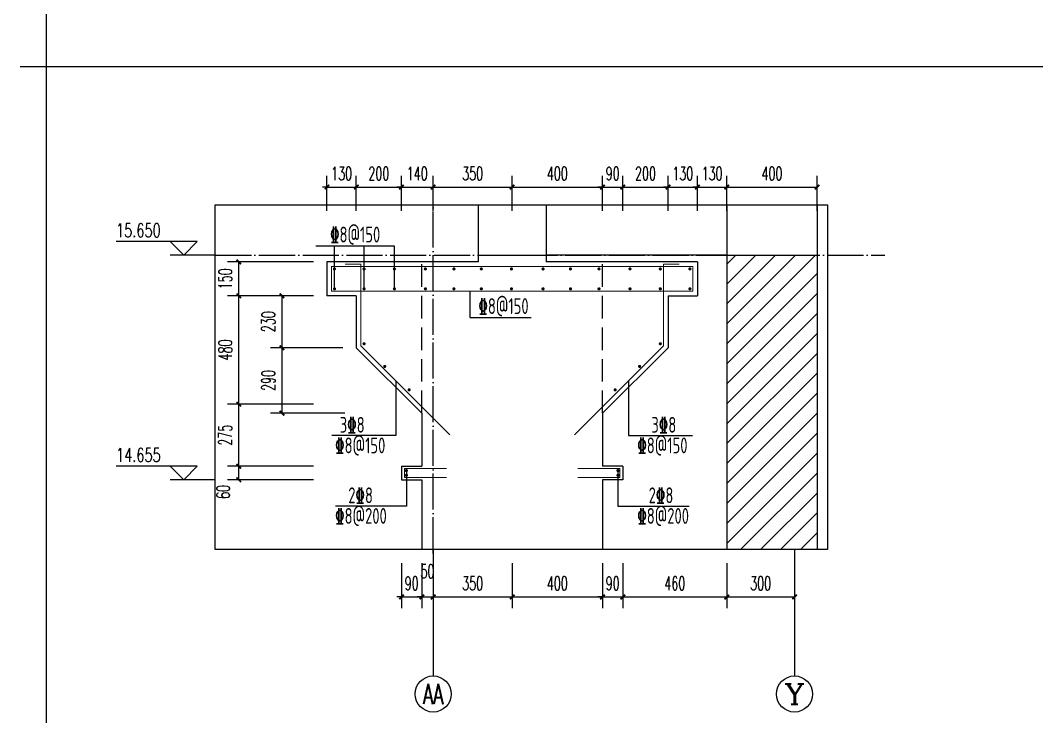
# Model space of a CAD drawing. Extents: x 0 to 125661, y -104936 to 8656.
# Drawn here: x 94173 to 98672, y -87227 to -84142 of the extents above; entities that cross this region are included whole.
import ezdxf
from ezdxf.enums import TextEntityAlignment as Align

# ---------------------------------------------------------------- set-up
doc = ezdxf.new("R2010")
doc.units = 0
doc.header["$LTSCALE"] = 800
doc.header["$MEASUREMENT"] = 0
doc.linetypes.add('DASH', pattern=[0.35, 0.25, -0.1])
doc.linetypes.add('DOTE', pattern=[2.42, 2, -0.2, 0.02, -0.2])
doc.layers.get('0').update_dxf_attribs({"linetype": 'CONTINUOUS'})
doc.layers.get('Defpoints').update_dxf_attribs({"color": 1, "linetype": 'CONTINUOUS'})
for name, color, linetype in [('3-ban', 84, 'CONTINUOUS'), ('AXIS', 3, 'CONTINUOUS'), ('AXIS_TEXT', 7, 'CONTINUOUS'), ('DIM_ELEV', 3, 'CONTINUOUS'), ('DOTE', 28, 'CONTINUOUS'), ('PUB_DIM', 3, 'CONTINUOUS'), ('PUB_HATCH', 8, 'CONTINUOUS'), ('PUB_TEXT', 7, 'CONTINUOUS'), ('WALL', 50, 'CONTINUOUS')]:
    doc.layers.add(name, color=color, linetype=linetype)
doc.layers.add('3-零部件', color=73, linetype='CONTINUOUS', lineweight=5)
doc.styles.add('_TCH_AXIS', font='COMPLEX', dxfattribs={"bigfont": 'GBCBIG'})
doc.styles.add('_TCH_DIM', font='SIMPLEX', dxfattribs={"bigfont": 'GBCBIG'})
doc.styles.add('COMPLEX', font='COMPLEX')
doc.styles.add('DIM_FONT', font='SIMPLEX.shx', dxfattribs={"width": 0.6})
doc.styles.add('TSSD_Rein', font='tssdeng.shx', dxfattribs={"width": 0.7, "bigfont": 'hztxt.shx'})
doc.dimstyles.new('DIMN20', dxfattribs={"dimscale": 0.2, "dimtxt": 300, "dimasz": 100, "dimexe": 250, "dimexo": 300, "dimgap": 150, "dimtad": 1, "dimdec": 0, "dimzin": 0, "dimdsep": 46, "dimtxsty": 'DIM_FONT', "dimblk": 'ARCHTICK', "dimcen": 0.09, "dimclrt": 7, "dimazin": 2, "dimtfac": 1, "dimtdec": 0, "dimtix": 1, "dimtmove": 2, "dimatfit": 3, "dimfxl": 0, "dimtolj": 1, "dimtzin": 0, "dimarcsym": 0})

# ---------------------------------------------------------------- blocks, each defined once
blk = doc.blocks.new('_ArchTick')
at = {"color": 0, "linetype": 'ByBlock', "const_width": 0.4}
blk.add_lwpolyline([(-0.5, -0.5), (0.5, 0.5)], dxfattribs=at)
blk = doc.blocks.new('*D1129')
at = {"layer": 'Defpoints', "color": 0}
for p in [(95859.9, -86486.7), (95949.9, -86486.7), (95949.9, -86696.7)]:
    blk.add_point(p, dxfattribs=at)
at = {"layer": 'PUB_DIM', "color": 0, "lineweight": -2}
for p, q in [((95859.9, -86546.7), (95859.9, -86746.7)), ((95949.9, -86546.7), (95949.9, -86746.7)), ((95859.9, -86696.7), (95839.9, -86696.7)), ((95859.9, -86696.7), (95949.9, -86696.7)), ((95949.9, -86696.7), (95969.9, -86696.7))]:
    blk.add_line(p, q, dxfattribs=at)
at = {"layer": 'PUB_DIM', "color": 0, "lineweight": -2, "xscale": 20, "yscale": 20, "zscale": 20}
blk.add_blockref('_ArchTick', (95859.9, -86696.7), dxfattribs=at)
at = {"layer": 'PUB_DIM', "color": 0, "lineweight": -2, "xscale": 20, "yscale": 20, "zscale": 20, "rotation": 180}
blk.add_blockref('_ArchTick', (95949.9, -86696.7), dxfattribs=at)
at = {"layer": 'PUB_DIM', "color": 7, "insert": (95904.9, -86636.7), "char_height": 60, "attachment_point": 5, "style": 'DIM_FONT'}
blk.add_mtext('\\A1;90', dxfattribs=at)
blk = doc.blocks.new('*D1130')
at = {"layer": 'Defpoints', "color": 0}
for p in [(95949.9, -86486.7), (95999.9, -86486.7), (95999.9, -86696.7)]:
    blk.add_point(p, dxfattribs=at)
at = {"layer": 'PUB_DIM', "color": 0, "lineweight": -2}
for p, q in [((95949.9, -86546.7), (95949.9, -86746.7)), ((95999.9, -86546.7), (95999.9, -86746.7)), ((95949.9, -86696.7), (95929.9, -86696.7)), ((95949.9, -86696.7), (95999.9, -86696.7)), ((95999.9, -86696.7), (96019.9, -86696.7))]:
    blk.add_line(p, q, dxfattribs=at)
at = {"layer": 'PUB_DIM', "color": 0, "lineweight": -2, "xscale": 20, "yscale": 20, "zscale": 20}
blk.add_blockref('_ArchTick', (95949.9, -86696.7), dxfattribs=at)
at = {"layer": 'PUB_DIM', "color": 0, "lineweight": -2, "xscale": 20, "yscale": 20, "zscale": 20, "rotation": 180}
blk.add_blockref('_ArchTick', (95999.9, -86696.7), dxfattribs=at)
at = {"layer": 'PUB_DIM', "color": 7, "insert": (95974.9, -86583.2), "char_height": 60, "attachment_point": 5, "style": 'DIM_FONT'}
blk.add_mtext('\\A1;50', dxfattribs=at)
blk = doc.blocks.new('*D1131')
at = {"layer": 'Defpoints', "color": 0}
for p in [(95999.9, -86486.7), (96349.9, -86486.7), (96349.9, -86696.7)]:
    blk.add_point(p, dxfattribs=at)
at = {"layer": 'PUB_DIM', "color": 0, "lineweight": -2}
for p, q in [((95999.9, -86546.7), (95999.9, -86746.7)), ((96349.9, -86546.7), (96349.9, -86746.7)), ((95999.9, -86696.7), (96349.9, -86696.7))]:
    blk.add_line(p, q, dxfattribs=at)
at = {"layer": 'PUB_DIM', "color": 0, "lineweight": -2, "xscale": 20, "yscale": 20, "zscale": 20, "rotation": 180}
blk.add_blockref('_ArchTick', (95999.9, -86696.7), dxfattribs=at)
at = {"layer": 'PUB_DIM', "color": 0, "lineweight": -2, "xscale": 20, "yscale": 20, "zscale": 20}
blk.add_blockref('_ArchTick', (96349.9, -86696.7), dxfattribs=at)
at = {"layer": 'PUB_DIM', "color": 7, "insert": (96174.9, -86636.7), "char_height": 60, "attachment_point": 5, "style": 'DIM_FONT'}
blk.add_mtext('\\A1;350', dxfattribs=at)
blk = doc.blocks.new('*D1132')
at = {"layer": 'Defpoints', "color": 0}
for p in [(96349.9, -86486.7), (96749.6, -86486.7), (96749.6, -86696.7)]:
    blk.add_point(p, dxfattribs=at)
at = {"layer": 'PUB_DIM', "color": 0, "lineweight": -2}
for p, q in [((96349.9, -86546.7), (96349.9, -86746.7)), ((96749.6, -86546.7), (96749.6, -86746.7)), ((96349.9, -86696.7), (96749.6, -86696.7))]:
    blk.add_line(p, q, dxfattribs=at)
at = {"layer": 'PUB_DIM', "color": 0, "lineweight": -2, "xscale": 20, "yscale": 20, "zscale": 20, "rotation": 180}
blk.add_blockref('_ArchTick', (96349.9, -86696.7), dxfattribs=at)
at = {"layer": 'PUB_DIM', "color": 0, "lineweight": -2, "xscale": 20, "yscale": 20, "zscale": 20}
blk.add_blockref('_ArchTick', (96749.6, -86696.7), dxfattribs=at)
at = {"layer": 'PUB_DIM', "color": 7, "insert": (96549.8, -86636.7), "char_height": 60, "attachment_point": 5, "style": 'DIM_FONT'}
blk.add_mtext('\\A1;400', dxfattribs=at)
blk = doc.blocks.new('*D1133')
at = {"layer": 'Defpoints', "color": 0}
for p in [(96749.6, -86486.7), (96839.6, -86486.7), (96839.6, -86696.7)]:
    blk.add_point(p, dxfattribs=at)
at = {"layer": 'PUB_DIM', "color": 0, "lineweight": -2}
for p, q in [((96749.6, -86546.7), (96749.6, -86746.7)), ((96839.6, -86546.7), (96839.6, -86746.7)), ((96749.6, -86696.7), (96729.6, -86696.7)), ((96749.6, -86696.7), (96839.6, -86696.7)), ((96839.6, -86696.7), (96859.6, -86696.7))]:
    blk.add_line(p, q, dxfattribs=at)
at = {"layer": 'PUB_DIM', "color": 0, "lineweight": -2, "xscale": 20, "yscale": 20, "zscale": 20}
blk.add_blockref('_ArchTick', (96749.6, -86696.7), dxfattribs=at)
at = {"layer": 'PUB_DIM', "color": 0, "lineweight": -2, "xscale": 20, "yscale": 20, "zscale": 20, "rotation": 180}
blk.add_blockref('_ArchTick', (96839.6, -86696.7), dxfattribs=at)
at = {"layer": 'PUB_DIM', "color": 7, "insert": (96794.6, -86636.7), "char_height": 60, "attachment_point": 5, "style": 'DIM_FONT'}
blk.add_mtext('\\A1;90', dxfattribs=at)
blk = doc.blocks.new('*D1134')
at = {"layer": 'Defpoints', "color": 0}
for p in [(96839.6, -86486.7), (97299.9, -86486.7), (97299.9, -86696.7)]:
    blk.add_point(p, dxfattribs=at)
at = {"layer": 'PUB_DIM', "color": 0, "lineweight": -2}
for p, q in [((96839.6, -86546.7), (96839.6, -86746.7)), ((97299.9, -86546.7), (97299.9, -86746.7)), ((96839.6, -86696.7), (97299.9, -86696.7))]:
    blk.add_line(p, q, dxfattribs=at)
at = {"layer": 'PUB_DIM', "color": 0, "lineweight": -2, "xscale": 20, "yscale": 20, "zscale": 20, "rotation": 180}
blk.add_blockref('_ArchTick', (96839.6, -86696.7), dxfattribs=at)
at = {"layer": 'PUB_DIM', "color": 0, "lineweight": -2, "xscale": 20, "yscale": 20, "zscale": 20}
blk.add_blockref('_ArchTick', (97299.9, -86696.7), dxfattribs=at)
at = {"layer": 'PUB_DIM', "color": 7, "insert": (97069.8, -86636.7), "char_height": 60, "attachment_point": 5, "style": 'DIM_FONT'}
blk.add_mtext('\\A1;460', dxfattribs=at)
blk = doc.blocks.new('*D1135')
at = {"layer": 'Defpoints', "color": 0}
for p in [(97299.9, -86486.7), (97599.9, -86486.7), (97599.9, -86696.7)]:
    blk.add_point(p, dxfattribs=at)
at = {"layer": 'PUB_DIM', "color": 0, "lineweight": -2}
for p, q in [((97299.9, -86546.7), (97299.9, -86746.7)), ((97599.9, -86546.7), (97599.9, -86746.7)), ((97299.9, -86696.7), (97599.9, -86696.7))]:
    blk.add_line(p, q, dxfattribs=at)
at = {"layer": 'PUB_DIM', "color": 0, "lineweight": -2, "xscale": 20, "yscale": 20, "zscale": 20, "rotation": 180}
blk.add_blockref('_ArchTick', (97299.9, -86696.7), dxfattribs=at)
at = {"layer": 'PUB_DIM', "color": 0, "lineweight": -2, "xscale": 20, "yscale": 20, "zscale": 20}
blk.add_blockref('_ArchTick', (97599.9, -86696.7), dxfattribs=at)
at = {"layer": 'PUB_DIM', "color": 7, "insert": (97449.9, -86636.7), "char_height": 60, "attachment_point": 5, "style": 'DIM_FONT'}
blk.add_mtext('\\A1;300', dxfattribs=at)
blk = doc.blocks.new('*D1136')
at = {"layer": 'Defpoints', "color": 0}
for p in [(95659.6, -84880.8), (95529.9, -85045.8), (95659.6, -85045.8)]:
    blk.add_point(p, dxfattribs=at)
at = {"layer": 'PUB_DIM', "color": 0, "lineweight": -2}
for p, q in [((95529.9, -84985.8), (95529.9, -84830.8)), ((95659.6, -84985.8), (95659.6, -84830.8)), ((95529.9, -84880.8), (95509.9, -84880.8)), ((95529.9, -84880.8), (95659.6, -84880.8)), ((95659.6, -84880.8), (95679.6, -84880.8))]:
    blk.add_line(p, q, dxfattribs=at)
at = {"layer": 'PUB_DIM', "color": 0, "lineweight": -2, "xscale": 20, "yscale": 20, "zscale": 20}
blk.add_blockref('_ArchTick', (95529.9, -84880.8), dxfattribs=at)
at = {"layer": 'PUB_DIM', "color": 0, "lineweight": -2, "xscale": 20, "yscale": 20, "zscale": 20, "rotation": 180}
blk.add_blockref('_ArchTick', (95659.6, -84880.8), dxfattribs=at)
at = {"layer": 'PUB_DIM', "color": 7, "insert": (95594.8, -84820.8), "char_height": 60, "attachment_point": 5, "style": 'DIM_FONT'}
blk.add_mtext('\\A1;130', dxfattribs=at)
blk = doc.blocks.new('*D1137')
at = {"layer": 'Defpoints', "color": 0}
for p in [(95859.6, -84880.8), (95659.6, -85045.8), (95859.6, -85045.8)]:
    blk.add_point(p, dxfattribs=at)
at = {"layer": 'PUB_DIM', "color": 0, "lineweight": -2}
for p, q in [((95659.6, -84985.8), (95659.6, -84830.8)), ((95859.6, -84985.8), (95859.6, -84830.8)), ((95659.6, -84880.8), (95859.6, -84880.8))]:
    blk.add_line(p, q, dxfattribs=at)
at = {"layer": 'PUB_DIM', "color": 0, "lineweight": -2, "xscale": 20, "yscale": 20, "zscale": 20, "rotation": 180}
blk.add_blockref('_ArchTick', (95659.6, -84880.8), dxfattribs=at)
at = {"layer": 'PUB_DIM', "color": 0, "lineweight": -2, "xscale": 20, "yscale": 20, "zscale": 20}
blk.add_blockref('_ArchTick', (95859.6, -84880.8), dxfattribs=at)
at = {"layer": 'PUB_DIM', "color": 7, "insert": (95759.6, -84820.8), "char_height": 60, "attachment_point": 5, "style": 'DIM_FONT'}
blk.add_mtext('\\A1;200', dxfattribs=at)
blk = doc.blocks.new('*D1138')
at = {"layer": 'Defpoints', "color": 0}
for p in [(95999.9, -84880.8), (95859.6, -85045.8), (95999.9, -85045.8)]:
    blk.add_point(p, dxfattribs=at)
at = {"layer": 'PUB_DIM', "color": 0, "lineweight": -2}
for p, q in [((95859.6, -84985.8), (95859.6, -84830.8)), ((95999.9, -84985.8), (95999.9, -84830.8)), ((95859.6, -84880.8), (95839.6, -84880.8)), ((95859.6, -84880.8), (95999.9, -84880.8)), ((95999.9, -84880.8), (96019.9, -84880.8))]:
    blk.add_line(p, q, dxfattribs=at)
at = {"layer": 'PUB_DIM', "color": 0, "lineweight": -2, "xscale": 20, "yscale": 20, "zscale": 20}
blk.add_blockref('_ArchTick', (95859.6, -84880.8), dxfattribs=at)
at = {"layer": 'PUB_DIM', "color": 0, "lineweight": -2, "xscale": 20, "yscale": 20, "zscale": 20, "rotation": 180}
blk.add_blockref('_ArchTick', (95999.9, -84880.8), dxfattribs=at)
at = {"layer": 'PUB_DIM', "color": 7, "insert": (95929.8, -84820.8), "char_height": 60, "attachment_point": 5, "style": 'DIM_FONT'}
blk.add_mtext('\\A1;140', dxfattribs=at)
blk = doc.blocks.new('*D1139')
at = {"layer": 'Defpoints', "color": 0}
for p in [(96349.9, -84880.8), (95999.9, -85045.8), (96349.9, -85045.8)]:
    blk.add_point(p, dxfattribs=at)
at = {"layer": 'PUB_DIM', "color": 0, "lineweight": -2}
for p, q in [((95999.9, -84985.8), (95999.9, -84830.8)), ((96349.9, -84985.8), (96349.9, -84830.8)), ((95999.9, -84880.8), (96349.9, -84880.8))]:
    blk.add_line(p, q, dxfattribs=at)
at = {"layer": 'PUB_DIM', "color": 0, "lineweight": -2, "xscale": 20, "yscale": 20, "zscale": 20, "rotation": 180}
blk.add_blockref('_ArchTick', (95999.9, -84880.8), dxfattribs=at)
at = {"layer": 'PUB_DIM', "color": 0, "lineweight": -2, "xscale": 20, "yscale": 20, "zscale": 20}
blk.add_blockref('_ArchTick', (96349.9, -84880.8), dxfattribs=at)
at = {"layer": 'PUB_DIM', "color": 7, "insert": (96174.9, -84820.8), "char_height": 60, "attachment_point": 5, "style": 'DIM_FONT'}
blk.add_mtext('\\A1;350', dxfattribs=at)
blk = doc.blocks.new('*D1140')
at = {"layer": 'Defpoints', "color": 0}
for p in [(96749.6, -84880.8), (96349.9, -85045.8), (96749.6, -85045.8)]:
    blk.add_point(p, dxfattribs=at)
at = {"layer": 'PUB_DIM', "color": 0, "lineweight": -2}
for p, q in [((96349.9, -84985.8), (96349.9, -84830.8)), ((96749.6, -84985.8), (96749.6, -84830.8)), ((96349.9, -84880.8), (96749.6, -84880.8))]:
    blk.add_line(p, q, dxfattribs=at)
at = {"layer": 'PUB_DIM', "color": 0, "lineweight": -2, "xscale": 20, "yscale": 20, "zscale": 20, "rotation": 180}
blk.add_blockref('_ArchTick', (96349.9, -84880.8), dxfattribs=at)
at = {"layer": 'PUB_DIM', "color": 0, "lineweight": -2, "xscale": 20, "yscale": 20, "zscale": 20}
blk.add_blockref('_ArchTick', (96749.6, -84880.8), dxfattribs=at)
at = {"layer": 'PUB_DIM', "color": 7, "insert": (96549.8, -84820.8), "char_height": 60, "attachment_point": 5, "style": 'DIM_FONT'}
blk.add_mtext('\\A1;400', dxfattribs=at)
blk = doc.blocks.new('*D1141')
at = {"layer": 'Defpoints', "color": 0}
for p in [(96839.9, -84880.8), (96749.6, -85045.8), (96839.9, -85045.8)]:
    blk.add_point(p, dxfattribs=at)
at = {"layer": 'PUB_DIM', "color": 0, "lineweight": -2}
for p, q in [((96749.6, -84985.8), (96749.6, -84830.8)), ((96839.9, -84985.8), (96839.9, -84830.8)), ((96749.6, -84880.8), (96729.6, -84880.8)), ((96749.6, -84880.8), (96839.9, -84880.8)), ((96839.9, -84880.8), (96859.9, -84880.8))]:
    blk.add_line(p, q, dxfattribs=at)
at = {"layer": 'PUB_DIM', "color": 0, "lineweight": -2, "xscale": 20, "yscale": 20, "zscale": 20}
blk.add_blockref('_ArchTick', (96749.6, -84880.8), dxfattribs=at)
at = {"layer": 'PUB_DIM', "color": 0, "lineweight": -2, "xscale": 20, "yscale": 20, "zscale": 20, "rotation": 180}
blk.add_blockref('_ArchTick', (96839.9, -84880.8), dxfattribs=at)
at = {"layer": 'PUB_DIM', "color": 7, "insert": (96794.8, -84820.8), "char_height": 60, "attachment_point": 5, "style": 'DIM_FONT'}
blk.add_mtext('\\A1;90', dxfattribs=at)
blk = doc.blocks.new('*D1142')
at = {"layer": 'Defpoints', "color": 0}
for p in [(97040.3, -84880.8), (96839.9, -85045.8), (97040.3, -85045.8)]:
    blk.add_point(p, dxfattribs=at)
at = {"layer": 'PUB_DIM', "color": 0, "lineweight": -2}
for p, q in [((96839.9, -84985.8), (96839.9, -84830.8)), ((97040.3, -84985.8), (97040.3, -84830.8)), ((96839.9, -84880.8), (97040.3, -84880.8))]:
    blk.add_line(p, q, dxfattribs=at)
at = {"layer": 'PUB_DIM', "color": 0, "lineweight": -2, "xscale": 20, "yscale": 20, "zscale": 20, "rotation": 180}
blk.add_blockref('_ArchTick', (96839.9, -84880.8), dxfattribs=at)
at = {"layer": 'PUB_DIM', "color": 0, "lineweight": -2, "xscale": 20, "yscale": 20, "zscale": 20}
blk.add_blockref('_ArchTick', (97040.3, -84880.8), dxfattribs=at)
at = {"layer": 'PUB_DIM', "color": 7, "insert": (96940.1, -84820.8), "char_height": 60, "attachment_point": 5, "style": 'DIM_FONT'}
blk.add_mtext('\\A1;200', dxfattribs=at)
blk = doc.blocks.new('*D1143')
at = {"layer": 'Defpoints', "color": 0}
for p in [(97169.9, -84880.8), (97040.3, -85045.8), (97169.9, -85045.8)]:
    blk.add_point(p, dxfattribs=at)
at = {"layer": 'PUB_DIM', "color": 0, "lineweight": -2}
for p, q in [((97040.3, -84985.8), (97040.3, -84830.8)), ((97169.9, -84985.8), (97169.9, -84830.8)), ((97040.3, -84880.8), (97020.3, -84880.8)), ((97040.3, -84880.8), (97169.9, -84880.8)), ((97169.9, -84880.8), (97189.9, -84880.8))]:
    blk.add_line(p, q, dxfattribs=at)
at = {"layer": 'PUB_DIM', "color": 0, "lineweight": -2, "xscale": 20, "yscale": 20, "zscale": 20}
blk.add_blockref('_ArchTick', (97040.3, -84880.8), dxfattribs=at)
at = {"layer": 'PUB_DIM', "color": 0, "lineweight": -2, "xscale": 20, "yscale": 20, "zscale": 20, "rotation": 180}
blk.add_blockref('_ArchTick', (97169.9, -84880.8), dxfattribs=at)
at = {"layer": 'PUB_DIM', "color": 7, "insert": (97105.1, -84820.8), "char_height": 60, "attachment_point": 5, "style": 'DIM_FONT'}
blk.add_mtext('\\A1;130', dxfattribs=at)
blk = doc.blocks.new('*D1144')
at = {"layer": 'Defpoints', "color": 0}
for p in [(97299.9, -84880.8), (97169.9, -85045.8), (97299.9, -85045.8)]:
    blk.add_point(p, dxfattribs=at)
at = {"layer": 'PUB_DIM', "color": 0, "lineweight": -2}
for p, q in [((97169.9, -84985.8), (97169.9, -84830.8)), ((97299.9, -84985.8), (97299.9, -84830.8)), ((97169.9, -84880.8), (97149.9, -84880.8)), ((97169.9, -84880.8), (97299.9, -84880.8)), ((97299.9, -84880.8), (97319.9, -84880.8))]:
    blk.add_line(p, q, dxfattribs=at)
at = {"layer": 'PUB_DIM', "color": 0, "lineweight": -2, "xscale": 20, "yscale": 20, "zscale": 20}
blk.add_blockref('_ArchTick', (97169.9, -84880.8), dxfattribs=at)
at = {"layer": 'PUB_DIM', "color": 0, "lineweight": -2, "xscale": 20, "yscale": 20, "zscale": 20, "rotation": 180}
blk.add_blockref('_ArchTick', (97299.9, -84880.8), dxfattribs=at)
at = {"layer": 'PUB_DIM', "color": 7, "insert": (97234.9, -84820.8), "char_height": 60, "attachment_point": 5, "style": 'DIM_FONT'}
blk.add_mtext('\\A1;130', dxfattribs=at)
blk = doc.blocks.new('*D1145')
at = {"layer": 'Defpoints', "color": 0}
for p in [(97699.9, -84880.8), (97299.9, -85045.8), (97699.9, -85045.8)]:
    blk.add_point(p, dxfattribs=at)
at = {"layer": 'PUB_DIM', "color": 0, "lineweight": -2}
for p, q in [((97299.9, -84985.8), (97299.9, -84830.8)), ((97699.9, -84985.8), (97699.9, -84830.8)), ((97299.9, -84880.8), (97699.9, -84880.8))]:
    blk.add_line(p, q, dxfattribs=at)
at = {"layer": 'PUB_DIM', "color": 0, "lineweight": -2, "xscale": 20, "yscale": 20, "zscale": 20, "rotation": 180}
blk.add_blockref('_ArchTick', (97299.9, -84880.8), dxfattribs=at)
at = {"layer": 'PUB_DIM', "color": 0, "lineweight": -2, "xscale": 20, "yscale": 20, "zscale": 20}
blk.add_blockref('_ArchTick', (97699.9, -84880.8), dxfattribs=at)
at = {"layer": 'PUB_DIM', "color": 7, "insert": (97499.9, -84820.8), "char_height": 60, "attachment_point": 5, "style": 'DIM_FONT'}
blk.add_mtext('\\A1;400', dxfattribs=at)
blk = doc.blocks.new('*D1163')
at = {"layer": 'Defpoints', "color": 0}
for p in [(95139.5, -85212.4), (95529.9, -85212.4), (95529.9, -85362.4)]:
    blk.add_point(p, dxfattribs=at)
at = {"layer": 'PUB_DIM', "color": 0, "lineweight": -2}
for p, q in [((95469.9, -85212.4), (95089.5, -85212.4)), ((95139.5, -85362.4), (95139.5, -85212.4)), ((95469.9, -85362.4), (95089.5, -85362.4))]:
    blk.add_line(p, q, dxfattribs=at)
at = {"layer": 'PUB_DIM', "color": 0, "lineweight": -2, "xscale": 20, "yscale": 20, "zscale": 20}
for p, rotation in [((95139.5, -85212.4), 90), ((95139.5, -85362.4), 270)]:
    blk.add_blockref('_ArchTick', p, dxfattribs=dict(at, rotation=rotation))
at = {"layer": 'PUB_DIM', "color": 7, "insert": (95079.5, -85287.4), "char_height": 60, "attachment_point": 5, "rotation": 90, "style": 'DIM_FONT'}
blk.add_mtext('\\A1;150', dxfattribs=at)
blk = doc.blocks.new('*D1164')
at = {"layer": 'Defpoints', "color": 0}
for p in [(95139.5, -85362.4), (95529.9, -85362.4), (95529.9, -85842.4)]:
    blk.add_point(p, dxfattribs=at)
at = {"layer": 'PUB_DIM', "color": 0, "lineweight": -2}
for p, q in [((95469.9, -85362.4), (95089.5, -85362.4)), ((95139.5, -85842.4), (95139.5, -85362.4)), ((95469.9, -85842.4), (95089.5, -85842.4))]:
    blk.add_line(p, q, dxfattribs=at)
at = {"layer": 'PUB_DIM', "color": 0, "lineweight": -2, "xscale": 20, "yscale": 20, "zscale": 20}
for p, rotation in [((95139.5, -85362.4), 90), ((95139.5, -85842.4), 270)]:
    blk.add_blockref('_ArchTick', p, dxfattribs=dict(at, rotation=rotation))
at = {"layer": 'PUB_DIM', "color": 7, "insert": (95079.5, -85602.4), "char_height": 60, "attachment_point": 5, "rotation": 90, "style": 'DIM_FONT'}
blk.add_mtext('\\A1;480', dxfattribs=at)
blk = doc.blocks.new('*D1165')
at = {"layer": 'Defpoints', "color": 0}
for p in [(95139.5, -85842.4), (95529.9, -85842.4), (95529.9, -86117.4)]:
    blk.add_point(p, dxfattribs=at)
at = {"layer": 'PUB_DIM', "color": 0, "lineweight": -2}
for p, q in [((95469.9, -85842.4), (95089.5, -85842.4)), ((95139.5, -86117.4), (95139.5, -85842.4)), ((95469.9, -86117.4), (95089.5, -86117.4))]:
    blk.add_line(p, q, dxfattribs=at)
at = {"layer": 'PUB_DIM', "color": 0, "lineweight": -2, "xscale": 20, "yscale": 20, "zscale": 20}
for p, rotation in [((95139.5, -85842.4), 90), ((95139.5, -86117.4), 270)]:
    blk.add_blockref('_ArchTick', p, dxfattribs=dict(at, rotation=rotation))
at = {"layer": 'PUB_DIM', "color": 7, "insert": (95079.5, -85979.9), "char_height": 60, "attachment_point": 5, "rotation": 90, "style": 'DIM_FONT'}
blk.add_mtext('\\A1;275', dxfattribs=at)
blk = doc.blocks.new('*D1166')
at = {"layer": 'Defpoints', "color": 0}
for p in [(95139.5, -86117.4), (95529.9, -86117.4), (95529.9, -86177.4)]:
    blk.add_point(p, dxfattribs=at)
at = {"layer": 'PUB_DIM', "color": 0, "lineweight": -2}
for p, q in [((95469.9, -86117.4), (95089.5, -86117.4)), ((95139.5, -86177.4), (95139.5, -86117.4)), ((95469.9, -86177.4), (95089.5, -86177.4))]:
    blk.add_line(p, q, dxfattribs=at)
at = {"layer": 'PUB_DIM', "color": 0, "lineweight": -2, "xscale": 20, "yscale": 20, "zscale": 20}
for p, rotation in [((95139.5, -86117.4), 90), ((95139.5, -86177.4), 270)]:
    blk.add_blockref('_ArchTick', p, dxfattribs=dict(at, rotation=rotation))
at = {"layer": 'PUB_DIM', "color": 7, "insert": (95070.5, -86231.4), "char_height": 60, "attachment_point": 5, "rotation": 90, "style": 'DIM_FONT'}
blk.add_mtext('\\A1;60', dxfattribs=at)
blk = doc.blocks.new('_AXISO')
blk.add_circle((0, 0), 0.5)
at = {"layer": 'AXIS_TEXT', "style": 'COMPLEX', "width": 1.041667}
blk.add_attdef('A', text='', height=0.56, dxfattribs=at).set_placement((-0.25, -0.28), (0.25, -0.28), align=Align.FIT)
blk = doc.blocks.new('*D1167')
at = {"layer": '3-ban', "color": 0, "lineweight": -2}
for p, q in [((95469.9, -85362.4), (95280.7, -85362.4)), ((95330.7, -85362.4), (95330.7, -85592.4)), ((95599.6, -85592.4), (95280.7, -85592.4))]:
    blk.add_line(p, q, dxfattribs=at)
at = {"layer": 'Defpoints', "color": 0}
for p in [(95529.9, -85362.4), (95330.7, -85592.4), (95659.6, -85592.4)]:
    blk.add_point(p, dxfattribs=at)
at = {"layer": '3-ban', "color": 0, "lineweight": -2, "xscale": 20, "yscale": 20, "zscale": 20}
for p, rotation in [((95330.7, -85362.4), 90), ((95330.7, -85592.4), 270)]:
    blk.add_blockref('_ArchTick', p, dxfattribs=dict(at, rotation=rotation))
at = {"layer": '3-ban', "color": 7, "insert": (95270.7, -85477.4), "char_height": 60, "attachment_point": 5, "rotation": 90, "style": 'DIM_FONT'}
blk.add_mtext('\\A1;230', dxfattribs=at)
blk = doc.blocks.new('*D1418')
at = {"layer": '3-ban', "color": 0, "lineweight": -2}
for p, q in [((95599.6, -85592.4), (95280.7, -85592.4)), ((95330.7, -85592.4), (95330.7, -85882.7)), ((95609.1, -85882.7), (95280.7, -85882.7))]:
    blk.add_line(p, q, dxfattribs=at)
at = {"layer": 'Defpoints', "color": 0}
for p in [(95659.6, -85592.4), (95330.7, -85882.7), (95669.1, -85882.7)]:
    blk.add_point(p, dxfattribs=at)
at = {"layer": '3-ban', "color": 0, "lineweight": -2, "xscale": 20, "yscale": 20, "zscale": 20}
for p, rotation in [((95330.7, -85592.4), 90), ((95330.7, -85882.7), 270)]:
    blk.add_blockref('_ArchTick', p, dxfattribs=dict(at, rotation=rotation))
at = {"layer": '3-ban', "color": 7, "insert": (95270.7, -85737.6), "char_height": 60, "attachment_point": 5, "rotation": 90, "style": 'DIM_FONT'}
blk.add_mtext('\\A1;290', dxfattribs=at)

msp = doc.modelspace()

# ---------------------------------------------------------------- hatches: boundary and pattern name
at = {"layer": 'PUB_HATCH'}
h = msp.add_hatch(dxfattribs=at)
h.set_pattern_fill('ANSI31', color=256, scale=500, style=0)
h.paths.add_polyline_path([(97699.9, -85182.4), (97299.9, -85182.4), (97299.9, -86486.7), (97699.9, -86486.7)])

# ---------------------------------------------------------------- linework, layer by layer
at = {"layer": '3-ban'}
for p, q in [((95828.5, -85143.4), (95480.3, -85143.4)), ((95563.4, -85335.2), (95563.4, -85143.4)), ((95694.6, -85335.2), (95694.6, -85143.4)), ((95828.5, -85335.2), (95828.5, -85143.4)), ((97299.9, -85182.4), (96499.8, -85182.4)), ((96162.5, -85342.4), (96162.5, -85458)), ((96162.5, -85458), (96433.4, -85458)), ((95835, -85739.5), (95835, -85981.3)), ((96864.9, -85739.5), (96864.9, -85981.3)), ((95835, -85981.3), (95551.6, -85981.3)), ((96864.9, -85981.3), (97148.3, -85981.3)), ((95882.2, -86136.8), (95882.2, -86294.8)), ((96818.2, -86136.8), (96818.2, -86294.8)), ((95882.2, -86294.8), (95567.6, -86294.8)), ((96818.2, -86294.8), (97132.8, -86294.8))]:
    msp.add_line(p, q, dxfattribs=at)
at = {"layer": '3-ban', "linetype": 'DASH', "ltscale": 0.5}
for p, q in [((95949.9, -85882.7), (95949.9, -85212.4)), ((96749.9, -85882.7), (96749.9, -85212.4))]:
    msp.add_line(p, q, dxfattribs=at)
at = {"layer": '3-ban', "color": 1, "const_width": 6.95}
for points in [[(95566.6, -85243.6, -1), (95559.6, -85243.6, -1)], [(95697.6, -85243.6, -1), (95690.7, -85243.6, -1)], [(95831.9, -85243.6, -1), (95825, -85243.6, -1)], [(95969.1, -85243.6, -1), (95962.2, -85243.6, -1)], [(96095.6, -85243.6, -1), (96088.7, -85243.6, -1)], [(96216.8, -85243.6, -1), (96209.9, -85243.6, -1)], [(96350, -85243.6, -1), (96343.1, -85243.6, -1)], [(96483, -85243.6, 1), (96490, -85243.6, 1)], [(96604.2, -85243.6, 1), (96611.2, -85243.6, 1)], [(96730.8, -85243.6, 1), (96737.7, -85243.6, 1)], [(96868, -85243.6, 1), (96874.9, -85243.6, 1)], [(97002.2, -85243.6, 1), (97009.2, -85243.6, 1)], [(97133.3, -85243.6, 1), (97140.3, -85243.6, 1)], [(95566.6, -85331.7, -1), (95559.6, -85331.7, -1)], [(95697.6, -85331.7, -1), (95690.7, -85331.7, -1)], [(95831.9, -85331.7, -1), (95825, -85331.7, -1)], [(95969.1, -85331.7, -1), (95962.2, -85331.7, -1)], [(96095.6, -85331.7, -1), (96088.7, -85331.7, -1)], [(96216.8, -85331.7, -1), (96209.9, -85331.7, -1)], [(96350, -85331.7, -1), (96343.1, -85331.7, -1)], [(96483, -85331.7, 1), (96490, -85331.7, 1)], [(96604.2, -85331.7, 1), (96611.2, -85331.7, 1)], [(96730.8, -85331.7, 1), (96737.7, -85331.7, 1)], [(96868, -85331.7, 1), (96874.9, -85331.7, 1)], [(97002.2, -85331.7, 1), (97009.2, -85331.7, 1)], [(97133.3, -85331.7, 1), (97140.3, -85331.7, 1)], [(95697.6, -85575, -1), (95690.7, -85575, -1)], [(97002.2, -85575, 1), (97009.2, -85575, 1)], [(95789.3, -85675.4, -1), (95782.3, -85675.4, -1)], [(96910.6, -85675.4, 1), (96917.5, -85675.4, 1)], [(95897.6, -85779.2, -1), (95890.7, -85779.2, -1)], [(96802.3, -85779.2, 1), (96809.2, -85779.2, 1)], [(95885.1, -86136.8, -1), (95878.2, -86136.8, -1)], [(95885.1, -86157.6, -1), (95878.2, -86157.6, -1)], [(96814.7, -86136.8, 1), (96821.7, -86136.8, 1)], [(96814.7, -86157.6, 1), (96821.7, -86157.6, 1)]]:
    msp.add_lwpolyline(points, format="xyb", close=True, dxfattribs=at)
at = {"layer": '3-零部件', "color": 1, "linetype": 'Continuous'}
for p, q in [((97149.9, -85232.4), (95549.9, -85232.4)), ((95549.9, -85232.4), (95549.9, -85342.4)), ((95679.6, -85221.7), (95610.8, -85221.7)), ((95679.6, -85221.7), (95679.6, -85584.1)), ((97020.3, -85221.7), (97020.3, -85584.1)), ((97020.3, -85221.7), (97089, -85221.7)), ((97149.9, -85232.4), (97149.9, -85342.4)), ((97149.9, -85342.4), (95549.9, -85342.4)), ((96073.7, -85978.2), (95679.6, -85584.1)), ((96626.1, -85978.2), (97020.3, -85584.1)), ((95873.1, -86128.1), (96059.1, -86128.1)), ((95873.1, -86128.1), (95873.1, -86167.1)), ((96826.8, -86128.1), (96640.7, -86128.1)), ((96826.8, -86128.1), (96826.8, -86167.1)), ((95873.1, -86167.1), (96059.1, -86167.1)), ((96826.8, -86167.1), (96640.7, -86167.1))]:
    msp.add_line(p, q, dxfattribs=at)
at = {"layer": 'AXIS'}
for p, q in [((95999.9, -86486.7), (95999.9, -87046.7)), ((97599.9, -86486.7), (97599.9, -87046.7))]:
    msp.add_line(p, q, dxfattribs=at)
at = {"layer": 'Defpoints'}
msp.add_line((94172.5, -84347.3), (108963.6, -84347.3), dxfattribs=at)
msp.add_lwpolyline([(94287.2, -88357.7), (108571.1, -88357.7), (108571.1, -80647.8), (94287.2, -80647.8)], close=True, dxfattribs=at)
at = {"layer": 'Defpoints', "color": 6}
msp.add_lwpolyline([(95035.3, -84959.3), (97745.4, -84959.3), (97745.4, -86486.7), (95035.3, -86486.7)], close=True, dxfattribs=at)
at = {"layer": 'DIM_ELEV'}
for p, q in [((94956.1, -85122.4), (94596.1, -85122.4)), ((94896.1, -85182.4), (94836.1, -85122.4)), ((94896.1, -85182.4), (94956.1, -85122.4)), ((95035.3, -85182.4), (94836.1, -85182.4)), ((94956.1, -86117.4), (94596.1, -86117.4)), ((94896.1, -86177.4), (94836.1, -86117.4)), ((94896.1, -86177.4), (94956.1, -86117.4)), ((95035.3, -86177.4), (94836.1, -86177.4))]:
    msp.add_line(p, q, dxfattribs=at)
at = {"layer": 'DOTE', "linetype": 'DOTE', "ltscale": 0.1}
for p, q in [((95999.9, -86503.6), (95999.9, -84942.6)), ((95035.3, -85182.4), (97999.7, -85182.4))]:
    msp.add_line(p, q, dxfattribs=at)
at = {"layer": 'WALL'}
for p, q in [((96199.8, -84959.3), (96199.8, -85212.4)), ((96499.8, -84959.3), (96499.8, -85212.4)), ((97299.9, -84959.3), (97299.9, -86486.7)), ((97699.9, -84959.3), (97699.9, -86486.7)), ((96199.8, -85212.4), (95529.9, -85212.4)), ((95529.9, -85212.4), (95529.9, -85362.4)), ((96199.8, -85182.4), (96499.8, -85182.4)), ((97169.9, -85212.4), (96499.8, -85212.4)), ((97169.9, -85212.4), (97169.9, -85362.4)), ((97299.9, -85182.4), (97699.9, -85182.4)), ((95659.6, -85362.4), (95529.9, -85362.4)), ((95659.6, -85362.4), (95659.6, -85592.4)), ((97040.3, -85362.4), (97169.9, -85362.4)), ((97040.3, -85362.4), (97040.3, -85592.4)), ((95949.9, -85882.7), (95659.6, -85592.4)), ((96749.6, -85883.1), (97040.3, -85592.4)), ((95949.9, -85882.7), (95949.9, -86117.4)), ((96749.6, -85883.1), (96749.6, -86117.4)), ((95859.9, -86117.4), (95859.9, -86177.4)), ((95859.9, -86117.4), (95949.9, -86117.4)), ((96839.6, -86117.4), (96749.6, -86117.4)), ((96839.6, -86117.4), (96839.6, -86177.4)), ((95859.9, -86177.4), (95949.9, -86177.4)), ((95949.9, -86177.4), (95949.9, -86486.7)), ((96749.6, -86177.4), (96749.6, -86486.7)), ((96839.6, -86177.4), (96749.6, -86177.4))]:
    msp.add_line(p, q, dxfattribs=at)

# ---------------------------------------------------------------- block references
at = {"layer": 'AXIS'}
ref = msp.add_blockref('_AXISO', (95999.9, -87126.7), dxfattribs=dict(at, xscale=160, yscale=160, zscale=160))
ref.add_attrib('A', 'AA', dxfattribs={"layer": 'AXIS_TEXT', "height": 90.51, "style": '_TCH_AXIS', "width": 0.538462}).set_placement((95954.7, -87172), (96045.2, -87172), align=Align.FIT)
ref = msp.add_blockref('_AXISO', (97599.9, -87126.7), dxfattribs=dict(at, xscale=160, yscale=160, zscale=160))
ref.add_attrib('A', 'Y', dxfattribs={"layer": 'AXIS_TEXT', "height": 90.5, "style": '_TCH_AXIS', "width": 1.105263}).set_placement((97554.7, -87172), (97645.2, -87172), align=Align.FIT)

# ---------------------------------------------------------------- texts
at = {"layer": '3-ban', "style": 'TSSD_Rein', "width": 0.7}
for s, p in [('%%1328@150', (95543.6, -85126.2)), ('%%1328@150', (96200.4, -85443.3)), ('3%%1328', (95586.7, -85969.1)), ('3%%1328', (96966.2, -85969.1)), ('%%1328@150', (95566.1, -86060.4)), ('%%1328@150', (96903.8, -86060.4)), ('2%%1328', (95624.4, -86281.4)), ('2%%1328', (96954.2, -86281.4)), ('%%1328@200', (95566.1, -86372.7)), ('%%1328@200', (96903.8, -86372.7))]:
    msp.add_text(s, height=70, dxfattribs=at).set_placement(p)
at = {"layer": 'PUB_TEXT', "style": '_TCH_DIM', "width": 0.705882}
for s, p in [('15.650', (94596.1, -85102.4)), ('14.655', (94596.1, -86097.4))]:
    msp.add_text(s, height=59.5, dxfattribs=at).set_placement(p)

# ---------------------------------------------------------------- dimensions: what is measured, and where the dimension line sits
at = {"layer": '3-ban'}
for base, p1, p2, picture, middle in [((95330.7, -85592.4), (95529.9, -85362.4), (95659.6, -85592.4), '*D1167', (95270.7, -85477.4)), ((95330.7, -85882.7), (95659.6, -85592.4), (95669.1, -85882.7), '*D1418', (95270.7, -85737.6))]:
    dim = msp.add_linear_dim(base=base, p1=p1, p2=p2, angle=90, dimstyle='DIMN20', dxfattribs=at)
    dim.commit()
    dim.dimension.update_dxf_attribs({"geometry": picture, "text_midpoint": middle})
at = {"layer": 'PUB_DIM'}
for p1, p2, distance, picture, middle in [((95529.9, -85045.8), (95659.6, -85045.8), 165, '*D1136', (95594.8, -84820.8)), ((95659.6, -85045.8), (95859.6, -85045.8), 165, '*D1137', (95759.6, -84820.8)), ((95859.6, -85045.8), (95999.9, -85045.8), 165, '*D1138', (95929.8, -84820.8)), ((95999.9, -85045.8), (96349.9, -85045.8), 165, '*D1139', (96174.9, -84820.8)), ((96349.9, -85045.8), (96749.6, -85045.8), 165, '*D1140', (96549.8, -84820.8)), ((96749.6, -85045.8), (96839.9, -85045.8), 165, '*D1141', (96794.8, -84820.8)), ((96839.9, -85045.8), (97040.3, -85045.8), 165, '*D1142', (96940.1, -84820.8)), ((97040.3, -85045.8), (97169.9, -85045.8), 165, '*D1143', (97105.1, -84820.8)), ((97169.9, -85045.8), (97299.9, -85045.8), 165, '*D1144', (97234.9, -84820.8)), ((97299.9, -85045.8), (97699.9, -85045.8), 165, '*D1145', (97499.9, -84820.8)), ((95529.9, -85362.4), (95529.9, -85212.4), 390.4, '*D1163', (95079.5, -85287.4)), ((95529.9, -85842.4), (95529.9, -85362.4), 390.4, '*D1164', (95079.5, -85602.4)), ((95529.9, -86117.4), (95529.9, -85842.4), 390.4, '*D1165', (95079.5, -85979.9)), ((95859.9, -86486.7), (95949.9, -86486.7), -210, '*D1129', (95904.9, -86636.7)), ((95999.9, -86486.7), (96349.9, -86486.7), -210, '*D1131', (96174.9, -86636.7)), ((96349.9, -86486.7), (96749.6, -86486.7), -210, '*D1132', (96549.8, -86636.7)), ((96749.6, -86486.7), (96839.6, -86486.7), -210, '*D1133', (96794.6, -86636.7)), ((96839.6, -86486.7), (97299.9, -86486.7), -210, '*D1134', (97069.8, -86636.7)), ((97299.9, -86486.7), (97599.9, -86486.7), -210, '*D1135', (97449.9, -86636.7))]:
    dim = msp.add_aligned_dim(p1=p1, p2=p2, distance=distance, dimstyle='DIMN20', dxfattribs=at)
    dim.commit()
    dim.dimension.update_dxf_attribs({"geometry": picture, "text_midpoint": middle})
for base, p1, p2, angle, picture, middle in [((95139.5, -86117.4), (95529.9, -86177.4), (95529.9, -86117.4), 90, '*D1166', (95070.5, -86231.4)), ((95999.9, -86696.7), (95949.9, -86486.7), (95999.9, -86486.7), 0, '*D1130', (95974.9, -86583.2))]:
    dim = msp.add_linear_dim(base=base, p1=p1, p2=p2, angle=angle, dimstyle='DIMN20', dxfattribs=at)
    dim.commit()
    dim.dimension.update_dxf_attribs({"geometry": picture, "text_midpoint": middle, "dimtype": 161})

doc.saveas('drawing.dxf')
